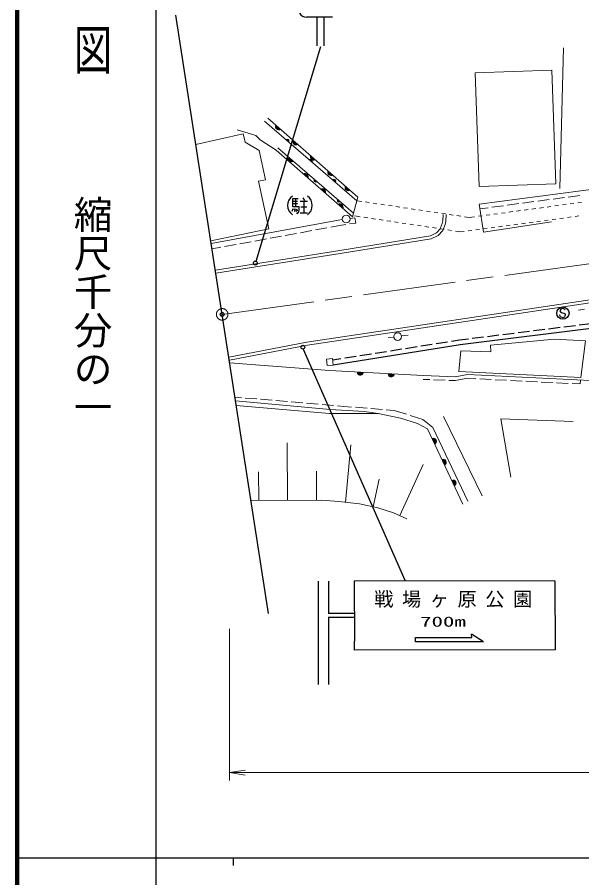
# Model space of a CAD drawing. Units: millimetres, scale not verified. Extents: x 40000 to 680000, y 20000 to 380000.
# Drawn here: x 40000 to 113242, y 202409 to 314125 of the extents above; entities that cross this region are included whole.
import ezdxf
from ezdxf.enums import TextEntityAlignment as Align

# ---------------------------------------------------------------- set-up
doc = ezdxf.new("R2010")
doc.units = ezdxf.units.MM
doc.header["$LTSCALE"] = 1000
doc.header["$PDMODE"] = 32
doc.header["$PDSIZE"] = 500
doc.linetypes.add('CHAIN', pattern=[18.5, 12, -1.5, 3.5, -1.5])
for name, color, linetype, lineweight in [('M-BGD', 7, 'Continuous', 25), ('M-BMK', 2, 'CHAIN', 13), ('M-BMK-OTRS', 5, 'Continuous', 25), ('M-STR-HTXT', 7, 'Continuous', 13), ('M-STR-STRC', 7, 'Continuous', 25), ('M-TTL', 2, 'Continuous', 140), ('M-TTL-BAND', 7, 'Continuous', 25), ('M-WORK', 1, 'Continuous', 13)]:
    doc.layers.add(name, color=color, linetype=linetype, lineweight=lineweight)
doc.layers.add('M-OTRS', color=6, linetype='Continuous')
doc.styles.add('@ＭＳ ゴシック', font='')
doc.styles.add('ＭＳ ゴシック', font='')
doc.styles.get('@ＭＳ ゴシック').set_extended_font_data('@MS Gothic')
doc.styles.get('ＭＳ ゴシック').set_extended_font_data('MS Gothic')

# ---------------------------------------------------------------- blocks, each defined once
blk = doc.blocks.new('open_arrow')
at = {"color": 0, "linetype": 'Continuous', "lineweight": -2}
blk.add_lwpolyline([(7.5, 1.25), (0, 0), (7.5, -1.25)], dxfattribs=at)

msp = doc.modelspace()

# ---------------------------------------------------------------- linework, layer by layer
at = {"layer": 'M-BGD'}
for p, q in [((227254, 287801), (97471, 271576)), ((110433, 273831), (108944, 273645)), ((112417, 274079), (110929, 273893)), ((114402, 274327), (112913, 274141)), ((100510, 272591), (99022, 272404)), ((102495, 272839), (101006, 272653)), ((104479, 273087), (102991, 272901)), ((106464, 273335), (104975, 273149)), ((108448, 273583), (106960, 273397)), ((97471, 271576), (80993, 268970)), ((93850, 271641), (92368, 271407)), ((95825, 271953), (94344, 271719)), ((97383, 272200), (96319, 272031)), ((98525, 272342), (97383, 272200)), ((85948, 270391), (84467, 270157)), ((87924, 270704), (86442, 270469)), ((89899, 271016), (88418, 270782)), ((91875, 271329), (90393, 271094)), ((81997, 269767), (80934, 269598)), ((83973, 270079), (82491, 269845))]:
    msp.add_line(p, q, dxfattribs=at)
at = {"layer": 'M-BMK'}
msp.add_line((66590, 275550), (166541, 289361), dxfattribs=at)
msp.add_circle((66590, 275550), 750, dxfattribs=at)
at = {"layer": 'M-BMK-OTRS'}
for p, q in [((66590, 275550), (60585, 314386)), ((72595, 236715), (66590, 275550))]:
    msp.add_line(p, q, dxfattribs=at)
at = {"layer": 'M-OTRS'}
msp.add_point((66590, 275550), dxfattribs=at)
at = {"layer": 'M-STR-HTXT'}
for p, q in [((67558, 234721), (67558, 215058)), ((67558, 216058), (339249, 216058))]:
    msp.add_line(p, q, dxfattribs=at)
at = {"layer": 'M-STR-STRC'}
for p, q in [((80907, 314125), (77528, 314118)), ((78878, 314121), (78886, 310409)), ((79769, 314123), (79777, 310411)), ((70979, 282445), (79392, 310309)), ((75774, 289523), (75773, 290595)), ((75773, 290595), (76442, 290595)), ((76113, 290595), (76113, 289523)), ((77052, 290669), (77251, 290333)), ((75773, 290262), (76379, 290262)), ((75773, 289926), (76376, 289926)), ((76583, 289523), (75774, 289523)), ((76583, 289176), (76583, 289523)), ((76719, 290262), (77658, 290263)), ((76719, 290262), (77650, 290263)), ((76786, 289523), (77584, 289524)), ((77181, 290263), (77182, 288718)), ((75777, 289253), (75643, 288922)), ((75911, 289255), (75980, 288922)), ((76112, 289253), (76179, 288924)), ((76246, 289253), (76381, 288985)), ((76250, 288721), (76376, 288651)), ((76376, 288651), (76517, 288843)), ((76517, 288843), (76583, 289176)), ((76716, 288718), (77647, 288718)), ((110419, 276096), (110406, 276006)), ((110406, 276006), (110475, 275860)), ((110522, 276208), (110419, 276096)), ((110627, 276282), (110522, 276208)), ((110759, 276309), (110627, 276282)), ((110852, 276296), (110759, 276309)), ((110967, 276238), (110852, 276296)), ((111055, 276179), (110967, 276238)), ((111083, 276090), (111055, 276179)), ((110409, 275386), (110378, 275474)), ((110477, 275244), (110409, 275386)), ((110475, 275860), (110596, 275801)), ((110559, 275185), (110477, 275244)), ((110676, 275125), (110559, 275185)), ((110596, 275801), (111022, 275651)), ((110773, 275112), (110676, 275125)), ((110907, 275135), (110773, 275112)), ((111006, 275212), (110907, 275135)), ((111063, 275331), (111006, 275212)), ((111022, 275651), (111086, 275513)), ((111086, 275513), (111063, 275331)), ((77092, 271036), (90270, 241063)), ((79024, 240902), (79051, 227513)), ((80368, 240905), (80376, 236719)), ((109752, 240965), (83728, 240912)), ((83728, 240912), (83744, 233123)), ((109752, 240965), (109770, 232005)), ((83736, 236726), (80376, 236719)), ((80377, 236222), (83737, 236229)), ((80377, 236222), (80384, 233116)), ((91665, 233585), (98983, 233600)), ((91666, 233026), (91665, 233585)), ((100507, 233044), (98929, 234048)), ((98983, 233600), (98929, 234048)), ((80384, 233116), (80395, 227516)), ((83746, 231952), (83744, 233123)), ((100507, 233044), (91666, 233026)), ((109770, 232005), (83746, 231952))]:
    msp.add_line(p, q, dxfattribs=at)
for centre, radius in [((70894, 282206), 250), ((110786, 275708), 800), ((77046, 271287), 250)]:
    msp.add_circle(centre, radius, dxfattribs=at)
for centre, radius, start, end in [((77526, 315182), 1064, 210.11699, 270.11699), ((76528, 289691), 1445, 123.87615, 236.1661), ((76838, 289691), 1445, 303.87615, 56.1661)]:
    msp.add_arc(centre, radius, start, end, dxfattribs=at)
at = {"layer": 'M-TTL'}
msp.add_line((40000, 380000), (40000, 20000), dxfattribs=at)
at = {"layer": 'M-TTL-BAND'}
for p, q in [((58000, 370000), (58000, 20000)), ((40000, 205000), (579000, 205000)), ((68000, 205000), (68000, 204000))]:
    msp.add_line(p, q, dxfattribs=at)
at = {"layer": 'M-WORK'}
for p, q in [((110395, 291902), (110884, 310156)), ((99412, 306899), (109358, 307254)), ((109358, 307254), (109886, 292502)), ((99940, 292146), (99412, 306899)), ((84073, 290308), (72067, 300651)), ((72532, 301002), (84200, 290771)), ((70974, 298761), (68539, 299502)), ((69314, 298998), (63179, 297611)), ((69565, 297898), (69314, 298998)), ((71508, 298212), (70974, 298761)), ((71402, 296836), (69565, 297898)), ((73580, 296848), (71508, 298212)), ((73805, 297173), (83630, 288695)), ((72206, 292993), (71402, 296836)), ((83494, 288200), (73580, 296848)), ((71306, 292825), (72206, 292993)), ((72654, 286636), (71306, 292825)), ((99932, 289842), (121390, 292675)), ((109886, 292502), (99940, 292146)), ((83494, 288200), (84200, 290771)), ((109514, 290516), (111001, 290715)), ((111496, 290781), (112983, 290979)), ((84073, 290308), (84686, 290216)), ((85180, 290142), (85675, 290068)), ((86169, 289994), (86664, 289920)), ((87158, 289846), (87653, 289772)), ((88147, 289698), (88642, 289623)), ((89136, 289549), (89631, 289475)), ((90125, 289401), (90619, 289327)), ((99932, 289842), (100476, 286222)), ((100011, 289248), (101089, 289392)), ((101584, 289458), (103071, 289656)), ((103567, 289722), (105054, 289921)), ((105549, 289987), (107036, 290186)), ((107532, 290252), (109018, 290450)), ((107761, 289351), (108257, 289418)), ((108752, 289485), (109248, 289552)), ((109743, 289618), (110239, 289685)), ((110734, 289752), (111230, 289819)), ((111725, 289886), (112221, 289952)), ((112717, 290019), (113212, 290086)), ((83776, 288330), (84493, 288223)), ((91114, 289253), (91608, 289179)), ((92103, 289105), (92597, 289031)), ((93092, 288956), (93586, 288882)), ((94081, 288808), (94575, 288734)), ((95070, 288660), (95564, 288586)), ((95221, 287688), (95266, 288533)), ((95618, 287626), (95666, 288511)), ((96059, 288512), (96553, 288438)), ((97048, 288363), (97542, 288289)), ((99833, 288283), (100329, 288350)), ((100824, 288416), (101320, 288483)), ((101815, 288550), (102311, 288617)), ((102806, 288684), (103302, 288750)), ((103797, 288817), (104293, 288884)), ((104788, 288951), (105284, 289017)), ((105779, 289084), (106275, 289151)), ((106770, 289218), (107266, 289285)), ((112367, 288257), (112863, 288323)), ((65170, 284734), (81685, 287777)), ((81685, 287777), (82168, 287850)), ((81801, 287086), (82614, 287210)), ((83108, 287285), (83921, 287409)), ((83198, 288007), (83816, 288101)), ((83816, 288101), (83921, 287409)), ((84987, 288149), (85482, 288075)), ((85976, 288001), (86471, 287926)), ((86965, 287852), (87460, 287778)), ((87954, 287704), (88449, 287630)), ((88943, 287556), (89438, 287482)), ((89932, 287408), (90427, 287334)), ((90921, 287259), (91415, 287185)), ((91910, 287111), (92404, 287037)), ((94875, 286653), (95127, 287325)), ((95127, 287325), (95221, 287688)), ((95223, 286440), (95509, 287204)), ((95509, 287204), (95618, 287626)), ((98037, 288215), (98650, 288123)), ((98650, 288123), (99337, 288216)), ((100476, 286222), (109329, 287566)), ((103448, 287055), (103943, 287121)), ((104439, 287188), (104935, 287255)), ((105430, 287322), (105926, 287389)), ((106421, 287455), (106917, 287522)), ((107412, 287589), (107908, 287656)), ((108403, 287722), (108899, 287789)), ((109394, 287856), (109890, 287923)), ((110385, 287990), (110881, 288056)), ((111376, 288123), (111872, 288190)), ((65115, 285087), (72654, 286636)), ((74778, 285792), (76253, 286064)), ((76745, 286155), (78220, 286427)), ((78712, 286517), (80187, 286789)), ((80679, 286880), (81801, 287086)), ((92899, 286963), (93393, 286889)), ((93595, 285727), (94387, 286123)), ((93888, 286815), (94382, 286741)), ((94387, 286123), (94875, 286653)), ((94632, 285798), (95223, 286440)), ((94877, 286667), (95371, 286592)), ((95866, 286518), (96360, 286444)), ((96855, 286370), (97571, 286263)), ((97571, 286263), (97997, 286320)), ((98493, 286387), (98988, 286454)), ((99484, 286520), (99979, 286587)), ((100475, 286654), (100970, 286721)), ((101466, 286788), (101961, 286854)), ((102457, 286921), (102952, 286988)), ((68877, 284705), (70353, 284977)), ((70844, 285068), (72320, 285339)), ((72811, 285430), (74286, 285702)), ((81837, 283856), (93595, 285727)), ((81899, 283461), (93718, 285342)), ((93718, 285342), (94632, 285798)), ((65297, 284046), (66419, 284252)), ((65702, 281290), (81837, 283856)), ((66911, 284343), (68386, 284615)), ((65765, 280895), (81899, 283461)), ((77577, 271930), (137121, 280882)), ((77645, 271536), (137143, 280481)), ((112820, 276086), (113614, 276206)), ((88121, 272534), (88852, 272609)), ((89846, 272749), (90733, 272834)), ((67452, 269976), (77577, 271930)), ((67527, 269584), (77645, 271536)), ((101385, 271548), (109714, 272309)), ((101463, 270690), (101385, 271548)), ((109714, 272309), (113710, 272122)), ((113710, 272122), (113114, 267354)), ((97296, 268153), (97538, 270824)), ((97538, 270824), (101463, 270690)), ((80522, 268266), (67560, 269276)), ((80143, 269748), (80913, 269820)), ((80224, 268897), (80143, 269748)), ((80913, 269820), (80993, 268970)), ((80993, 268970), (80224, 268897)), ((80522, 268266), (92672, 267611)), ((97296, 268153), (113114, 267354)), ((92652, 267112), (93512, 267078)), ((92672, 267611), (96832, 267449)), ((94012, 267058), (95511, 267000)), ((96832, 267449), (98395, 267754)), ((96871, 266947), (98430, 267251)), ((98395, 267754), (114385, 266946)), ((98430, 267251), (99496, 267198)), ((99995, 267172), (101493, 267097)), ((101993, 267071), (103491, 266996)), ((113071, 267013), (113046, 266513)), ((96011, 266980), (96871, 266947)), ((103990, 266971), (105488, 266895)), ((105988, 266870), (107486, 266794)), ((107985, 266769), (109483, 266693)), ((109983, 266668), (111481, 266592)), ((111980, 266567), (113046, 266513)), ((68251, 264806), (69081, 264735)), ((68326, 264323), (80585, 263221)), ((80533, 262689), (68419, 263719)), ((69579, 264692), (71073, 264565)), ((71572, 264523), (73066, 264395)), ((73564, 264353), (75059, 264225)), ((75557, 264183), (77052, 264055)), ((77550, 264013), (79044, 263886)), ((79543, 263843), (81037, 263716)), ((81535, 263673), (82365, 263602)), ((86820, 262701), (80533, 262689)), ((80585, 263221), (84990, 262955)), ((82365, 263602), (83386, 263521)), ((83884, 263482), (85380, 263363)), ((84990, 262955), (86820, 262701)), ((85878, 263323), (87373, 263204)), ((89725, 262068), (86820, 262701)), ((87872, 263164), (88893, 263083)), ((88893, 263083), (90520, 262575)), ((91911, 261380), (89725, 262068)), ((90998, 262426), (92625, 261918)), ((92625, 261918), (93906, 260882)), ((95289, 262299), (100319, 251999)), ((104036, 254413), (102742, 261976)), ((102742, 261976), (112120, 261622)), ((93225, 260696), (91911, 261380)), ((97800, 250915), (93225, 260696)), ((93906, 260882), (98464, 251279)), ((75083, 251402), (75036, 258886)), ((82571, 251135), (83287, 258604)), ((89628, 249418), (92675, 256056)), ((71340, 251378), (71317, 255120)), ((78834, 251425), (78811, 255176)), ((86173, 250571), (86958, 254137)), ((70328, 251372), (79503, 251429)), ((79503, 251429), (81741, 251274)), ((81741, 251274), (84406, 250960)), ((84406, 250960), (86804, 250432)), ((86804, 250432), (88804, 249796)), ((88804, 249796), (90537, 249001))]:
    msp.add_line(p, q, dxfattribs=at)
for centre in [(82676, 287924), (89350, 272673)]:
    msp.add_circle(centre, 500, dxfattribs=at)
for centre, radius, start, end in [((73932, 299930), 417, 155.01186, 302.49145), ((73932, 299930), 333, 159.23897, 298.26434), ((73932, 299930), 250, 166.5698, 290.93352), ((73932, 299930), 167, 183.17866, 274.32465), ((75002, 298047), 256, 331.93769, 126.57693), ((75002, 298047), 205, 335.18299, 123.33163), ((75002, 298047), 154, 340.71744, 117.79718), ((75002, 298047), 102, 352.5407, 105.97392), ((75002, 298047), 100, 353.48617, 105.02844), ((76187, 297952), 417, 155.01186, 302.49145), ((76187, 297952), 333, 159.23897, 298.26434), ((76187, 297952), 250, 166.5698, 290.93352), ((76187, 297952), 167, 183.17866, 274.32465), ((78443, 295974), 417, 155.01186, 302.49145), ((78443, 295974), 333, 159.23897, 298.26434), ((75069, 295394), 417, 335.16278, 122.64237), ((75069, 295394), 333, 339.38989, 118.41526), ((75069, 295394), 250, 346.72071, 111.08443), ((75069, 295394), 167, 3.32957, 94.47557), ((75726, 295590), 256, 151.88705, 306.52628), ((75726, 295590), 205, 155.13234, 303.28098), ((75726, 295590), 154, 160.66679, 297.74654), ((75726, 295590), 102, 172.49005, 285.92327), ((75726, 295590), 100, 173.43553, 284.9778), ((78033, 295437), 256, 331.93769, 126.57693), ((78033, 295437), 205, 335.18299, 123.33163), ((78033, 295437), 154, 340.71744, 117.79718), ((78033, 295437), 102, 352.5407, 105.97392), ((78033, 295437), 100, 353.48617, 105.02844), ((78443, 295974), 250, 166.5698, 290.93352), ((78443, 295974), 167, 183.17866, 274.32465), ((77330, 293422), 417, 335.16278, 122.64237), ((80698, 293996), 417, 155.01186, 302.49145), ((80698, 293996), 333, 159.23897, 298.26434), ((80698, 293996), 250, 166.5698, 290.93352), ((80698, 293996), 167, 183.17866, 274.32465), ((77330, 293422), 333, 339.38989, 118.41526), ((77330, 293422), 250, 346.72071, 111.08443), ((77330, 293422), 167, 3.32957, 94.47557), ((78754, 292976), 256, 151.88705, 306.52628), ((78754, 292976), 205, 155.13234, 303.28098), ((78754, 292976), 154, 160.66679, 297.74654), ((78754, 292976), 102, 172.49005, 285.92327), ((78754, 292976), 100, 173.43553, 284.9778), ((81064, 292826), 256, 331.93769, 126.57693), ((81064, 292826), 205, 335.18299, 123.33163), ((81064, 292826), 154, 340.71744, 117.79718), ((81064, 292826), 102, 352.5407, 105.97392), ((81064, 292826), 100, 353.48617, 105.02844), ((79591, 291450), 417, 335.16278, 122.64237), ((79591, 291450), 333, 339.38989, 118.41526), ((79591, 291450), 250, 346.72071, 111.08443), ((79591, 291450), 167, 3.32957, 94.47557), ((82954, 292018), 417, 155.01186, 302.49145), ((82954, 292018), 333, 159.23897, 298.26434), ((82954, 292018), 250, 166.5698, 290.93352), ((82954, 292018), 167, 183.17866, 274.32465), ((81783, 290363), 256, 151.88705, 306.52628), ((81783, 290363), 205, 155.13234, 303.28098), ((81851, 289478), 417, 335.16278, 122.64237), ((81783, 290363), 154, 160.66679, 297.74654), ((81783, 290363), 102, 172.49005, 285.92327), ((81783, 290363), 100, 173.43553, 284.9778), ((81851, 289478), 333, 339.38989, 118.41526), ((81851, 289478), 250, 346.72071, 111.08443), ((81851, 289478), 167, 3.32957, 94.47557), ((84516, 268051), 400, 176.91629, 356.91629), ((84516, 268051), 320, 176.91629, 356.91629), ((84516, 268051), 240, 176.91629, 356.91629), ((84516, 268051), 160, 176.91629, 356.91629), ((84516, 268051), 100, 176.91629, 356.91629), ((88510, 267835), 400, 176.91629, 356.91629), ((88510, 267835), 320, 176.91629, 356.91629), ((88510, 267835), 240, 176.91629, 356.91629), ((88510, 267835), 160, 176.91629, 356.91629), ((88510, 267835), 100, 176.91629, 356.91629), ((93987, 259067), 400, 295.06984, 115.06984), ((93987, 259067), 320, 295.06984, 115.06984), ((93987, 259067), 240, 295.06984, 115.06984), ((93987, 259067), 160, 295.06984, 115.06984), ((93987, 259067), 100, 295.06984, 115.06984), ((95258, 256350), 400, 295.06984, 115.06984), ((95258, 256350), 320, 295.06984, 115.06984), ((95258, 256350), 240, 295.06984, 115.06984), ((95258, 256350), 160, 295.06984, 115.06984), ((95258, 256350), 100, 295.06984, 115.06984), ((96529, 253633), 400, 295.06984, 115.06984), ((96529, 253633), 320, 295.06984, 115.06984), ((96529, 253633), 240, 295.06984, 115.06984), ((96529, 253633), 160, 295.06984, 115.06984), ((96529, 253633), 100, 295.06984, 115.06984)]:
    msp.add_arc(centre, radius, start, end, dxfattribs=at)

# ---------------------------------------------------------------- block references
at = {"layer": 'M-STR-HTXT', "xscale": 267, "yscale": 267}
msp.add_blockref('open_arrow', (67558, 216058), dxfattribs=at)

# ---------------------------------------------------------------- texts
at = {"layer": 'M-STR-STRC', "style": 'ＭＳ ゴシック', "width": 1.65}
msp.add_text('700m', height=1320, rotation=0.021, dxfattribs=at).set_placement((92268, 234606), align=Align.BOTTOM_LEFT)
at = {"layer": 'M-STR-STRC', "insert": (86312, 237451), "char_height": 1833, "attachment_point": 7, "rotation": 0.021, "style": 'ＭＳ ゴシック'}
msp.add_mtext('\\T1.44;戦場ヶ原公園', dxfattribs=at)
at = {"layer": 'M-TTL-BAND', "style": '@ＭＳ ゴシック', "width": 1.4}
msp.add_text('平  面  図', height=3666, rotation=270, dxfattribs=at).set_placement((49777, 306475), align=Align.MIDDLE_RIGHT)
at = {"layer": 'M-TTL-BAND', "style": '@ＭＳ ゴシック'}
msp.add_text('縮尺千分の一', height=3666, rotation=270, dxfattribs=at).set_placement((49777, 261030), align=Align.MIDDLE_RIGHT)

doc.saveas('drawing.dxf')
